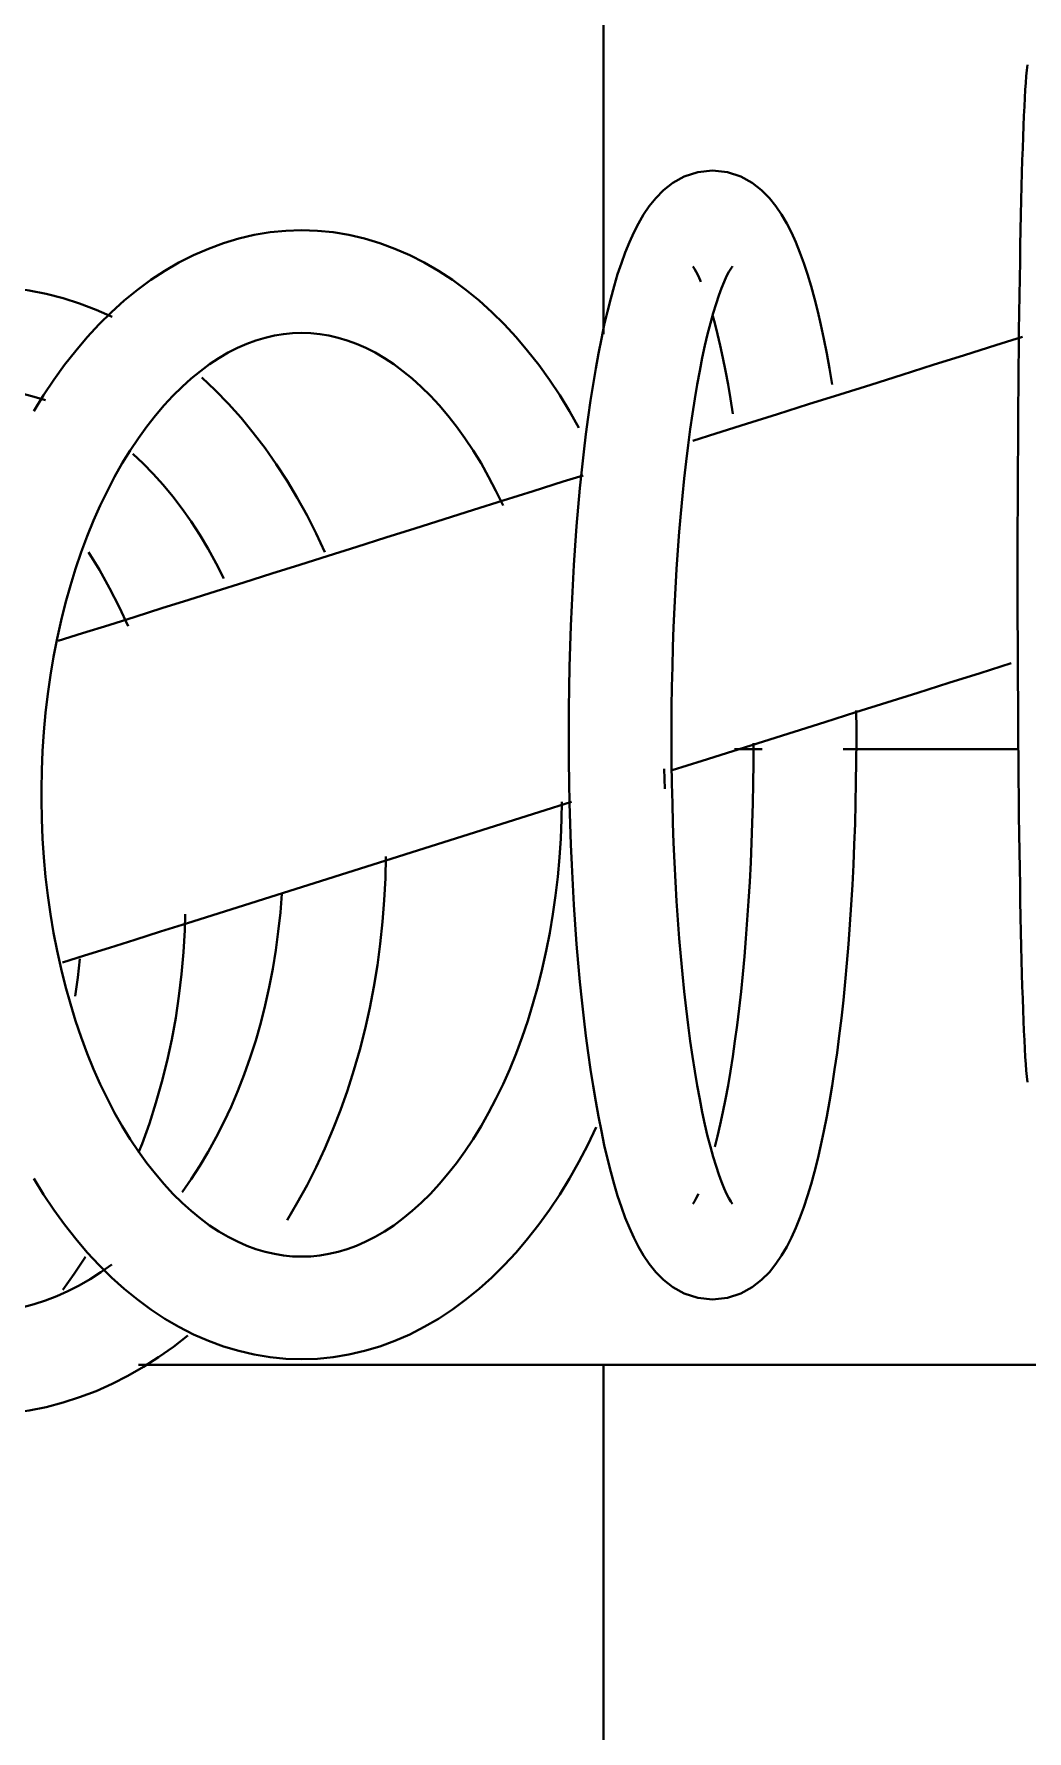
# Model space of a CAD drawing. Header units: inches. Extents: x 238 to 1312, y -3412 to 1074.
# Drawn here: x 564.327 to 566.23, y -3294.122 to -3290.867 of the extents above; entities that cross this region are included whole.
import ezdxf

# ---------------------------------------------------------------- set-up
doc = ezdxf.new("R2010")
doc.units = ezdxf.units.IN
doc.header["$MEASUREMENT"] = 0
doc.layers.add('A-GENM', color=13, linetype='Continuous', lineweight=40)
doc.layers.add('P-SANR-FIXT', color=6, linetype='Continuous', lineweight=40)

# ---------------------------------------------------------------- blocks, each defined once
blk = doc.blocks.new('Sink Kitchen-Single - 24_ X 18_25-2052092-UNIT 7')
at = {"layer": 'P-SANR-FIXT', "color": 250}
for p, q in [((0.0271, 7.8423), (-7.8823, 7.8423)), ((9.1177, 7.8423), (2.0043, 7.8423))]:
    blk.add_line(p, q, dxfattribs=at)
blk = doc.blocks.new('Faucet - Grohe K7 - Semi Pro - Faucet - Grohe K7 - Semi Pro-830454-UNIT 7')
at = {"layer": 'A-GENM', "color": 250}
for p, q in [((-1.7011, 0.5906), (-6.2992, 0.5906)), ((-2.709, -0.5524), (-2.7097, -0.5143)), ((-3.3883, -0.5906), (-3.0515, -0.5906)), ((-2.8966, -0.5906), (-2.8434, -0.5906))]:
    blk.add_line(p, q, dxfattribs=at)
at = {"layer": 'A-GENM', "color": 250, "flags": 128}
for points in [[(-1.3932, 0.6864), (-1.4262, 0.6854), (-1.4591, 0.6826), (-1.4919, 0.6779), (-1.5244, 0.6713), (-1.5566, 0.6628), (-1.5884, 0.6526), (-1.6198, 0.6406), (-1.6507, 0.6268), (-1.681, 0.6114), (-1.7106, 0.5943), (-1.7396, 0.5757), (-1.768, 0.5555), (-1.7955, 0.5338)], [(-2.0139, 0.5797), (-2.0443, 0.5787), (-2.0746, 0.5757), (-2.1046, 0.5707), (-2.1344, 0.5638), (-2.1638, 0.555), (-2.1927, 0.5443), (-2.2212, 0.5319), (-2.249, 0.5177), (-2.2763, 0.5018), (-2.3028, 0.4843), (-2.3287, 0.4653), (-2.3539, 0.4447), (-2.3783, 0.4228), (-2.402, 0.3994), (-2.4249, 0.3747), (-2.447, 0.3487), (-2.4683, 0.3214), (-2.4888, 0.293), (-2.5085, 0.2634), (-2.5273, 0.2327), (-2.5452, 0.201), (-2.5624, 0.1683), (-2.5786, 0.1346)], [(-2.0139, 0.5797), (-1.9836, 0.5787), (-1.9533, 0.5757), (-1.9232, 0.5707), (-1.8935, 0.5638), (-1.8641, 0.555), (-1.8351, 0.5443), (-1.8067, 0.5319), (-1.7788, 0.5177), (-1.7516, 0.5018), (-1.725, 0.4843), (-1.6992, 0.4653), (-1.674, 0.4447), (-1.6496, 0.4228), (-1.6259, 0.3994), (-1.603, 0.3747), (-1.5809, 0.3487), (-1.5596, 0.3214), (-1.5391, 0.293), (-1.5194, 0.2634), (-1.5006, 0.2327)], [(-1.3932, 0.4895), (-1.4149, 0.4889), (-1.4366, 0.487), (-1.4582, 0.4839), (-1.4799, 0.4795), (-1.5015, 0.4739), (-1.523, 0.4669), (-1.5445, 0.4587), (-1.5659, 0.4492), (-1.5872, 0.4383), (-1.6083, 0.4262), (-1.6292, 0.4127), (-1.6499, 0.398)], [(-2.8015, 0.4652), (-2.83, 0.4621), (-2.8557, 0.4535), (-2.8775, 0.4415), (-2.8954, 0.4275), (-2.9103, 0.4125), (-2.9229, 0.3969), (-2.9339, 0.3807), (-2.9437, 0.3638), (-2.9527, 0.3461), (-2.9611, 0.3276), (-2.9689, 0.3082), (-2.9764, 0.2877), (-2.9834, 0.2662), (-2.9902, 0.2436), (-2.9967, 0.2199), (-3.003, 0.1951), (-3.009, 0.1692), (-3.0148, 0.1423), (-3.0203, 0.1143), (-3.0256, 0.0852), (-3.0306, 0.0551), (-3.0354, 0.0241), (-3.04, -0.0078), (-3.0443, -0.0407), (-3.0484, -0.0744), (-3.0522, -0.1089), (-3.0557, -0.1442), (-3.059, -0.1801), (-3.0621, -0.2167), (-3.0648, -0.254), (-3.0673, -0.2917), (-3.0695, -0.33), (-3.0715, -0.3687), (-3.0731, -0.4078), (-3.0745, -0.4471), (-3.0756, -0.4868), (-3.0764, -0.5266), (-3.0769, -0.5666), (-3.0771, -0.6067), (-3.0771, -0.6175)], [(-2.8015, 0.4652), (-2.7731, 0.4621), (-2.7473, 0.4535), (-2.7255, 0.4415), (-2.7076, 0.4275), (-2.6927, 0.4125), (-2.6801, 0.3969), (-2.6691, 0.3807), (-2.6593, 0.3638), (-2.6503, 0.3461), (-2.642, 0.3276), (-2.6341, 0.3082), (-2.6267, 0.2877), (-2.6196, 0.2662), (-2.6128, 0.2436), (-2.6063, 0.2199), (-2.6, 0.1951), (-2.594, 0.1692), (-2.5883, 0.1423), (-2.5827, 0.1143), (-2.5775, 0.0852), (-2.5724, 0.0551), (-2.5676, 0.0241), (-2.563, -0.0078), (-2.5587, -0.0407), (-2.5547, -0.0744), (-2.5508, -0.1089), (-2.5473, -0.1442), (-2.544, -0.1801), (-2.541, -0.2167), (-2.5382, -0.254), (-2.5357, -0.2917), (-2.5335, -0.33), (-2.5316, -0.3687), (-2.5299, -0.4078), (-2.5285, -0.4471), (-2.5275, -0.4868), (-2.5267, -0.5266), (-2.5261, -0.5666), (-2.5259, -0.6067), (-2.5259, -0.6175)], [(-1.5559, 0.4462), (-1.5778, 0.416), (-1.5998, 0.3831)], [(-2.0139, 0.3828), (-2.0314, 0.3823), (-2.0488, 0.3805), (-2.0663, 0.3776), (-2.0838, 0.3736), (-2.1014, 0.3683), (-2.1191, 0.3618), (-2.1369, 0.354), (-2.1547, 0.3449), (-2.1725, 0.3345), (-2.1903, 0.3228), (-2.2081, 0.3097), (-2.2257, 0.2953), (-2.2432, 0.2796), (-2.2606, 0.2625), (-2.2776, 0.244), (-2.2944, 0.2243), (-2.3109, 0.2033), (-2.3269, 0.181), (-2.3425, 0.1575), (-2.3577, 0.1328), (-2.3723, 0.1069), (-2.3864, 0.08), (-2.3999, 0.052), (-2.4127, 0.023), (-2.4249, -0.0069), (-2.4364, -0.0378), (-2.4472, -0.0695), (-2.4572, -0.1019), (-2.4665, -0.1351), (-2.4749, -0.1689), (-2.4826, -0.2034), (-2.4894, -0.2384), (-2.4954, -0.2738), (-2.5005, -0.3097), (-2.5048, -0.3459), (-2.5081, -0.3825), (-2.5106, -0.4192), (-2.5122, -0.4561), (-2.5128, -0.4892)], [(-2.0139, 0.3828), (-1.9965, 0.3823), (-1.9791, 0.3805), (-1.9616, 0.3776), (-1.9441, 0.3736), (-1.9264, 0.3683), (-1.9087, 0.3618), (-1.891, 0.354), (-1.8732, 0.3449), (-1.8554, 0.3345), (-1.8376, 0.3228), (-1.8198, 0.3097), (-1.8021, 0.2953), (-1.7846, 0.2796), (-1.7673, 0.2625), (-1.7502, 0.244), (-1.7335, 0.2243), (-1.717, 0.2033), (-1.701, 0.181), (-1.6853, 0.1575), (-1.6702, 0.1328), (-1.6555, 0.1069), (-1.6415, 0.08), (-1.628, 0.052), (-1.6151, 0.023), (-1.6029, -0.0069), (-1.5914, -0.0378), (-1.5807, -0.0695), (-1.5706, -0.1019), (-1.5614, -0.1351), (-1.5529, -0.1689), (-1.5453, -0.2034), (-1.5385, -0.2384), (-1.5325, -0.2738), (-1.5274, -0.3097), (-1.5231, -0.3459), (-1.5197, -0.3825), (-1.5173, -0.4192), (-1.5157, -0.4561), (-1.515, -0.493), (-1.515, -0.503)], [(-1.9859, 0.3127), (-2.0055, 0.2798), (-2.0242, 0.246), (-2.0418, 0.2112), (-2.0584, 0.1756), (-2.074, 0.1391), (-2.0885, 0.1019), (-2.1019, 0.0639), (-2.1142, 0.0253), (-2.1255, -0.014), (-2.1356, -0.0538), (-2.1446, -0.0941), (-2.1524, -0.1348), (-2.1591, -0.1759), (-2.1647, -0.2173), (-2.1691, -0.259), (-2.1723, -0.3008), (-2.1744, -0.3428), (-2.1753, -0.3849)], [(-2.8399, 0.2818), (-2.8389, 0.2806), (-2.8364, 0.2769), (-2.8328, 0.2708), (-2.8285, 0.2624), (-2.8237, 0.252), (-2.8186, 0.2396), (-2.8134, 0.2253), (-2.8081, 0.2093), (-2.8027, 0.1916), (-2.7973, 0.1724), (-2.792, 0.1516), (-2.7868, 0.1294), (-2.7817, 0.1058), (-2.7768, 0.0809), (-2.772, 0.0547), (-2.7673, 0.0274), (-2.7629, -0.0011), (-2.7586, -0.0307), (-2.7545, -0.0613), (-2.7507, -0.0929), (-2.747, -0.1254), (-2.7436, -0.1587), (-2.7405, -0.1928), (-2.7376, -0.2276), (-2.7349, -0.2631), (-2.7325, -0.2992), (-2.7303, -0.3358), (-2.7284, -0.373), (-2.7268, -0.4105), (-2.7255, -0.4484), (-2.7244, -0.4865), (-2.7236, -0.5249), (-2.723, -0.5635), (-2.7228, -0.6021), (-2.7228, -0.6175)], [(-2.7635, 0.2813), (-2.7641, 0.2806), (-2.7666, 0.2769), (-2.7702, 0.2708), (-2.7745, 0.2624)], [(-1.7848, 0.259), (-1.8021, 0.2344), (-1.8188, 0.2086), (-1.8348, 0.1818), (-1.8502, 0.154), (-1.8648, 0.1251), (-1.8786, 0.0954), (-1.8917, 0.0648), (-1.9039, 0.0334), (-1.9153, 0.0012), (-1.9258, -0.0318), (-1.9354, -0.0653), (-1.9441, -0.0995), (-1.9519, -0.1341), (-1.9586, -0.1693), (-1.9644, -0.2048), (-1.9692, -0.2407), (-1.9731, -0.2769), (-1.9759, -0.3133)], [(-2.8057, 0.1724), (-2.811, 0.1516), (-2.8162, 0.1294), (-2.8213, 0.1058), (-2.8262, 0.0809), (-2.8311, 0.0547), (-2.8357, 0.0274), (-2.8402, -0.0011), (-2.8444, -0.0307), (-2.8485, -0.0613), (-2.8523, -0.0929), (-2.856, -0.1254), (-2.8594, -0.1587), (-2.8625, -0.1928), (-2.8655, -0.2276), (-2.8681, -0.2631), (-2.8706, -0.2992), (-2.8727, -0.3358), (-2.8746, -0.373), (-2.8762, -0.4105), (-2.8776, -0.4484), (-2.8787, -0.4865), (-2.8795, -0.5249), (-2.88, -0.5635), (-2.8802, -0.6021)], [(-1.7014, 0.1833), (-1.7081, 0.1663), (-1.722, 0.1274), (-1.7346, 0.0879), (-1.746, 0.0478), (-1.7561, 0.0073), (-1.765, -0.0337), (-1.7725, -0.0751), (-1.7788, -0.1169), (-1.7838, -0.1588), (-1.7874, -0.201), (-1.7898, -0.2434), (-1.7905, -0.2741)], [(-3.4048, 0.0481), (-3.4037, 0.0376), (-3.4027, 0.0261), (-3.4018, 0.0135), (-3.4009, -0.0005), (-3.4, -0.0157), (-3.3992, -0.0323), (-3.3983, -0.0502), (-3.3975, -0.0695), (-3.3967, -0.0901), (-3.396, -0.112), (-3.3952, -0.1351), (-3.3945, -0.1595), (-3.3938, -0.1851), (-3.3932, -0.2118), (-3.3925, -0.2397), (-3.3919, -0.2686), (-3.3913, -0.2986), (-3.3908, -0.3296), (-3.3902, -0.3615), (-3.3897, -0.3943), (-3.3893, -0.428), (-3.3888, -0.4625), (-3.3884, -0.4977), (-3.388, -0.5336), (-3.3877, -0.5701), (-3.3874, -0.6071), (-3.3871, -0.6447), (-3.3869, -0.6827), (-3.3867, -0.7212), (-3.3865, -0.7599), (-3.3863, -0.7989), (-3.3862, -0.8381), (-3.3862, -0.8775), (-3.3862, -0.9169), (-3.3862, -0.9276)], [(-1.5889, -0.1886), (-1.585, -0.1527), (-1.5799, -0.117)], [(-1.5557, -0.1814), (-1.5975, -0.1946), (-1.6454, -0.2097), (-1.694, -0.225), (-1.7432, -0.2405), (-1.7929, -0.2562), (-2.4947, -0.4777), (-2.531, -0.4892)], [(-2.0139, -1.5857), (-1.9836, -1.5847), (-1.9533, -1.5817), (-1.9232, -1.5767), (-1.8935, -1.5698), (-1.8641, -1.561), (-1.8351, -1.5503), (-1.8067, -1.5379), (-1.7788, -1.5237), (-1.7516, -1.5078), (-1.725, -1.4903), (-1.6992, -1.4713), (-1.674, -1.4507), (-1.6496, -1.4287), (-1.6259, -1.4054), (-1.603, -1.3807), (-1.5809, -1.3546), (-1.5596, -1.3274), (-1.5391, -1.299), (-1.5194, -1.2694), (-1.5006, -1.2387)], [(-2.0139, -1.3888), (-1.9965, -1.3882), (-1.9791, -1.3865), (-1.9616, -1.3836), (-1.9441, -1.3796), (-1.9264, -1.3743), (-1.9087, -1.3677), (-1.891, -1.36), (-1.8732, -1.3509), (-1.8554, -1.3405), (-1.8376, -1.3288), (-1.8198, -1.3157), (-1.8021, -1.3013), (-1.7846, -1.2855), (-1.7673, -1.2684), (-1.7502, -1.25), (-1.7335, -1.2303), (-1.717, -1.2092), (-1.701, -1.1869), (-1.6853, -1.1634), (-1.6702, -1.1387), (-1.6555, -1.1129), (-1.6415, -1.086), (-1.628, -1.058), (-1.6151, -1.029), (-1.6029, -0.999), (-1.5914, -0.9682), (-1.5807, -0.9365), (-1.5706, -0.9041), (-1.5614, -0.8709), (-1.5529, -0.837), (-1.5453, -0.8026), (-1.5385, -0.7676), (-1.5325, -0.7321), (-1.5274, -0.6963), (-1.5231, -0.66), (-1.5197, -0.6235), (-1.5173, -0.5868), (-1.5157, -0.5499), (-1.515, -0.513), (-1.515, -0.503)], [(-2.7238, -0.55), (-2.7818, -0.5683), (-2.8402, -0.5868), (-2.8988, -0.6053), (-2.9576, -0.6238), (-3.0167, -0.6425), (-3.0759, -0.6611), (-3.1353, -0.6799), (-3.1949, -0.6987), (-3.2545, -0.7175), (-3.3143, -0.7364), (-3.3741, -0.7553)], [(-3.0769, -0.6643), (-3.0771, -0.6283), (-3.0771, -0.6175)], [(-2.8399, -1.5168), (-2.8389, -1.5155), (-2.8364, -1.5118), (-2.8328, -1.5057), (-2.8285, -1.4974), (-2.8237, -1.487), (-2.8186, -1.4746), (-2.8134, -1.4603), (-2.8081, -1.4443), (-2.8027, -1.4266), (-2.7973, -1.4074), (-2.792, -1.3866), (-2.7868, -1.3644), (-2.7817, -1.3408), (-2.7768, -1.3159), (-2.772, -1.2897), (-2.7673, -1.2623), (-2.7629, -1.2338), (-2.7586, -1.2043), (-2.7545, -1.1737), (-2.7507, -1.1421), (-2.747, -1.1096), (-2.7436, -1.0763), (-2.7405, -1.0422), (-2.7376, -1.0074), (-2.7349, -0.9719), (-2.7325, -0.9358), (-2.7303, -0.8991), (-2.7284, -0.862), (-2.7268, -0.8245), (-2.7255, -0.7866), (-2.7244, -0.7484), (-2.7236, -0.71), (-2.723, -0.6715), (-2.7228, -0.6329), (-2.7228, -0.6175)], [(-2.8015, -1.7002), (-2.7731, -1.697), (-2.7473, -1.6885), (-2.7255, -1.6764), (-2.7076, -1.6624), (-2.6927, -1.6475), (-2.6801, -1.6318), (-2.6691, -1.6156), (-2.6593, -1.5988), (-2.6503, -1.5811), (-2.642, -1.5626), (-2.6341, -1.5431), (-2.6267, -1.5227), (-2.6196, -1.5012), (-2.6128, -1.4786), (-2.6063, -1.4549), (-2.6, -1.4301), (-2.594, -1.4042), (-2.5883, -1.3772), (-2.5827, -1.3492), (-2.5775, -1.3202), (-2.5724, -1.2901), (-2.5676, -1.2591), (-2.563, -1.2271), (-2.5587, -1.1943), (-2.5547, -1.1606), (-2.5508, -1.1261), (-2.5473, -1.0908), (-2.544, -1.0548), (-2.541, -1.0182), (-2.5382, -0.981), (-2.5357, -0.9432), (-2.5335, -0.905), (-2.5316, -0.8663), (-2.5299, -0.8272), (-2.5285, -0.7878), (-2.5275, -0.7482), (-2.5267, -0.7083), (-2.5261, -0.6684), (-2.5259, -0.6283), (-2.5259, -0.6175)], [(-1.5471, -0.7979), (-1.5941, -0.8127), (-1.6442, -0.8285), (-1.6948, -0.8445), (-1.7461, -0.8607), (-1.7979, -0.8771), (-1.8503, -0.8936), (-1.9032, -0.9103), (-1.9566, -0.9271), (-2.0105, -0.9441), (-2.0649, -0.9613), (-2.1197, -0.9786), (-2.1751, -0.9961), (-2.2308, -1.0137), (-2.287, -1.0314), (-2.3435, -1.0492), (-2.4004, -1.0672), (-2.4577, -1.0853), (-2.5153, -1.1035), (-2.5535, -1.1155)], [(-1.6812, -0.8263), (-1.664, -0.8632), (-1.6457, -0.8992), (-1.6262, -0.9343), (-1.6056, -0.9685)], [(-3.4048, -1.9032), (-3.4037, -1.8928), (-3.4027, -1.8813), (-3.4018, -1.8686), (-3.4009, -1.8547), (-3.4, -1.8394), (-3.3992, -1.8228), (-3.3983, -1.8049), (-3.3975, -1.7856), (-3.3967, -1.7651), (-3.396, -1.7432), (-3.3952, -1.7201), (-3.3945, -1.6957), (-3.3938, -1.6701), (-3.3932, -1.6434), (-3.3925, -1.6155), (-3.3919, -1.5865), (-3.3913, -1.5566), (-3.3908, -1.5256), (-3.3902, -1.4936), (-3.3897, -1.4608), (-3.3893, -1.4271), (-3.3888, -1.3927), (-3.3884, -1.3575), (-3.388, -1.3216), (-3.3877, -1.2851), (-3.3874, -1.248), (-3.3871, -1.2105), (-3.3869, -1.1724), (-3.3867, -1.134), (-3.3865, -1.0953), (-3.3863, -1.0562), (-3.3862, -1.017), (-3.3862, -0.9777), (-3.3862, -0.9382), (-3.3862, -0.9276)], [(-1.6904, -1.1571), (-1.7102, -1.1385), (-1.7296, -1.1186), (-1.7485, -1.0975), (-1.7669, -1.0752), (-1.7848, -1.0516), (-1.8021, -1.027), (-1.8188, -1.0012), (-1.8348, -0.9744), (-1.8502, -0.9466), (-1.8648, -0.9177)], [(-1.8223, -1.3033), (-1.8483, -1.2788), (-1.8735, -1.2529), (-1.8978, -1.2258), (-1.9212, -1.1974), (-1.9437, -1.1678), (-1.9653, -1.1371), (-1.9859, -1.1053), (-2.0055, -1.0724), (-2.0242, -1.0386), (-2.0418, -1.0038), (-2.0584, -0.9682)], [(-2.0139, -1.3888), (-2.0314, -1.3882), (-2.0488, -1.3865), (-2.0663, -1.3836), (-2.0838, -1.3796), (-2.1014, -1.3743), (-2.1191, -1.3677), (-2.1369, -1.36), (-2.1547, -1.3509), (-2.1725, -1.3405), (-2.1903, -1.3288), (-2.2081, -1.3157), (-2.2257, -1.3013), (-2.2432, -1.2855), (-2.2606, -1.2684), (-2.2776, -1.25), (-2.2944, -1.2303), (-2.3109, -1.2092), (-2.3269, -1.1869), (-2.3425, -1.1634), (-2.3577, -1.1387), (-2.3723, -1.1129), (-2.3864, -1.086), (-2.3999, -1.058)], [(-2.7635, -1.1818), (-2.8075, -1.1957), (-2.8667, -1.2144), (-2.926, -1.2331), (-2.9855, -1.2518), (-3.0451, -1.2707), (-3.1048, -1.2895), (-3.1646, -1.3084), (-3.2244, -1.3273), (-3.2843, -1.3462), (-3.3442, -1.3651), (-3.3954, -1.3812)], [(-2.8019, -1.421), (-2.8057, -1.4074), (-2.811, -1.3866), (-2.8162, -1.3644), (-2.8213, -1.3408), (-2.8262, -1.3159), (-2.8311, -1.2897), (-2.8357, -1.2623), (-2.8402, -1.2338)], [(-2.0139, -1.5857), (-2.0443, -1.5847), (-2.0746, -1.5817), (-2.1046, -1.5767), (-2.1344, -1.5698), (-2.1638, -1.561), (-2.1927, -1.5503), (-2.2212, -1.5379), (-2.249, -1.5237), (-2.2763, -1.5078), (-2.3028, -1.4903), (-2.3287, -1.4713), (-2.3539, -1.4507), (-2.3783, -1.4287), (-2.402, -1.4054), (-2.4249, -1.3807), (-2.447, -1.3546), (-2.4683, -1.3274), (-2.4888, -1.299), (-2.5085, -1.2694), (-2.5273, -1.2387), (-2.5452, -1.207)], [(-1.3932, -1.2821), (-1.4149, -1.2815), (-1.4366, -1.2796), (-1.4582, -1.2765), (-1.4799, -1.2721), (-1.5015, -1.2664), (-1.523, -1.2595)], [(-2.8015, -1.7002), (-2.83, -1.697), (-2.8557, -1.6885), (-2.8775, -1.6764), (-2.8954, -1.6624), (-2.9103, -1.6475), (-2.9229, -1.6318), (-2.9339, -1.6156), (-2.9437, -1.5988), (-2.9527, -1.5811), (-2.9611, -1.5626), (-2.9689, -1.5431), (-2.9764, -1.5227), (-2.9834, -1.5012), (-2.9902, -1.4786), (-2.9967, -1.4549), (-3.003, -1.4301), (-3.009, -1.4042), (-3.0148, -1.3772), (-3.0203, -1.3492), (-3.0256, -1.3202), (-3.0306, -1.2901)], [(-1.3932, -1.479), (-1.4262, -1.478), (-1.4591, -1.4752), (-1.4919, -1.4704), (-1.5244, -1.4638), (-1.5566, -1.4554), (-1.5884, -1.4452), (-1.6198, -1.4332), (-1.6507, -1.4194)], [(-2.7635, -1.5163), (-2.7641, -1.5155), (-2.7666, -1.5118), (-2.7702, -1.5057), (-2.7745, -1.4974), (-2.7793, -1.487)]]:
    blk.add_lwpolyline(points, dxfattribs=at)

msp = doc.modelspace()

# ---------------------------------------------------------------- block references
at = {"layer": 'A-GENM', "color": 250, "rotation": 180}
msp.add_blockref('Faucet - Grohe K7 - Semi Pro - Faucet - Grohe K7 - Semi Pro-830454-UNIT 7', (562.8259, -3292.8292), dxfattribs=at)
at = {"layer": 'P-SANR-FIXT', "color": 250, "rotation": 90.00000000000173}
msp.add_blockref('Sink Kitchen-Single - 24_ X 18_25-2052092-UNIT 7', (573.2604, -3293.4469), dxfattribs=at)

doc.saveas('drawing.dxf')
